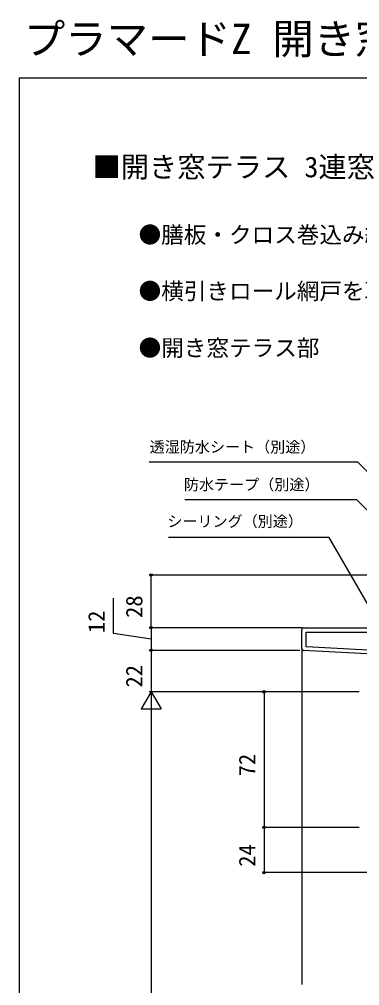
# Model space of a CAD drawing. Units: millimetres, scale not verified. Extents: x -525 to 525, y -783 to 778.
# Drawn here: x -525 to -344, y 265 to 778 of the extents above; entities that cross this region are included whole.
import ezdxf
from ezdxf.enums import TextEntityAlignment as Align

# ---------------------------------------------------------------- set-up
doc = ezdxf.new("R2010")
doc.units = ezdxf.units.MM
doc.header["$LTSCALE"] = 4
for name, color, linetype in [('0-1_USER1', 3, 'Continuous'), ('0-2_YKK_11', 7, 'Continuous'), ('0-4_YKK_12', 2, 'Continuous'), ('0-7_YKK_D', 6, 'Continuous'), ('0-8_YKK_ZWAK', 7, 'Continuous')]:
    doc.layers.add(name, color=color, linetype=linetype)
doc.styles.add('ＭＳ ゴシック', font='')
doc.styles.get('ＭＳ ゴシック').set_extended_font_data('MS Gothic')

msp = doc.modelspace()

# ---------------------------------------------------------------- linework, layer by layer
at = {"layer": '0-2_YKK_11'}
msp.add_line((-375, 444.249), (-375, 454.3), dxfattribs=at)
for points in [[(-374, 455.3), (-313.4, 455.3), (-313.4, 483.3), (-310, 483.3), (-310, 481.4), (-310.5, 480.9), (-311, 480.4), (-311, 455.3), (-260, 455.3), (-260, 453.8), (-247.5, 453.8), (-247.5, 455.3), (-245, 455.3), (-245, 451.3), (-260, 451.3)], [(-323.784, 414.474), (-322.792, 420.1), (-327.6, 420.1), (-327.6, 414.744), (-327.057, 413.876), (-327.377, 413.3), (-330, 413.3), (-330, 440.942), (-374.052, 443.25)]]:
    msp.add_lwpolyline(points, dxfattribs=at)
msp.add_lwpolyline([(-330, 442.944), (-372.6, 445.177), (-372.6, 452.9), (-330, 452.9)], close=True, dxfattribs=at)
for centre, start, end in [((-374, 454.3), 90.00001, 179.99999), ((-374, 444.249), 180, 266.99997)]:
    msp.add_arc(centre, 1, start, end, dxfattribs=at)
at = {"layer": '0-4_YKK_12'}
msp.add_line((-375, 444.249), (-375, 265.82), dxfattribs=at)
at = {"layer": '0-7_YKK_D'}
for p, q in [((-313.9, 483.3), (-456, 483.3)), ((-455, 455.3), (-455, 483.3)), ((-375, 455.3), (-456, 455.3)), ((-378, 455.3), (-456, 455.3)), ((-455, 455.3), (-455, 443.3)), ((-375.996, 443.3), (-456, 443.3)), ((-375.996, 443.3), (-456, 443.3)), ((-455, 443.3), (-455, 421.299)), ((-455, 421.299), (-460.25, 412.206)), ((-344.5, 421.299), (-456, 421.299)), ((-344.5, 421.299), (-456, 421.299)), ((-455, 421.299), (-449.75, 412.206)), ((-455, 421.299), (-455, 403.113)), ((-344.5, 421.299), (-396, 421.299)), ((-395, 421.299), (-395, 349.299)), ((-460.25, 412.206), (-449.75, 412.206)), ((-455, 410.799), (-455, 84.8)), ((-344.5, 349.299), (-396, 349.299)), ((-344.5, 349.299), (-396, 349.299)), ((-395, 349.299), (-395, 325.299)), ((-338.051, 325.299), (-396, 325.299))]:
    msp.add_line(p, q, dxfattribs=at)
for points in [[(-312, 510.018), (-313.803, 511.821), (-345.282, 543.3), (-456.092, 543.3)], [(-311, 488.625), (-312.803, 490.428), (-345.674, 523.3), (-437.041, 523.3)], [(-335.769, 460.673), (-337.044, 462.881), (-360.38, 503.3), (-445.743, 503.3)], [(-455, 449.3), (-475, 452.3), (-475, 471.027)]]:
    msp.add_lwpolyline(points, dxfattribs=at)
for centre in [(-455, 483.3), (-455, 455.3), (-455, 455.3), (-455, 443.3), (-395, 421.299), (-395, 349.299), (-395, 349.299), (-395, 325.299)]:
    msp.add_circle(centre, 0.637, dxfattribs=at)
at = {"layer": '0-8_YKK_ZWAK'}
for q in [(-525, -782.7), (525, 747.3)]:
    msp.add_line((-525, 747.3), q, dxfattribs=at)

# ---------------------------------------------------------------- texts
at = {"layer": '0-1_USER1', "style": 'ＭＳ ゴシック'}
for s, height, p in [('プラマードZ 開き窓テラス', 16.13, (-522.625, 755.05)), ('■開き窓テラス 3連窓', 11, (-486.153, 691.175)), ('●膳板・クロス巻込み納まり', 8.798, (-461.636, 656.936)), ('●横引きロール網戸を取付けた場合', 8.798, (-461.636, 627.005)), ('●開き窓テラス部', 8.798, (-461.636, 596.868))]:
    msp.add_text(s, height=height, dxfattribs=at).set_placement(p, align=Align.BOTTOM_LEFT)
at = {"layer": '0-7_YKK_D', "style": 'ＭＳ ゴシック'}
for s, p in [('透湿防水シート（別途）', (-455.775, 546.619)), ('防水テープ（別途）', (-437.591, 526.638)), ('シーリング（別途）', (-446.397, 507.144))]:
    msp.add_text(s, height=5.865, dxfattribs=at).set_placement(p, align=Align.BOTTOM_LEFT)
for s, p in [('28', (-457, 460.539)), ('12', (-477, 452.459)), ('22', (-457, 423.572)), ('72', (-397, 376.436)), ('24', (-397, 328.402))]:
    msp.add_text(s, height=8.798, rotation=90, dxfattribs=at).set_placement(p, align=Align.BOTTOM_LEFT)

doc.saveas('drawing.dxf')
